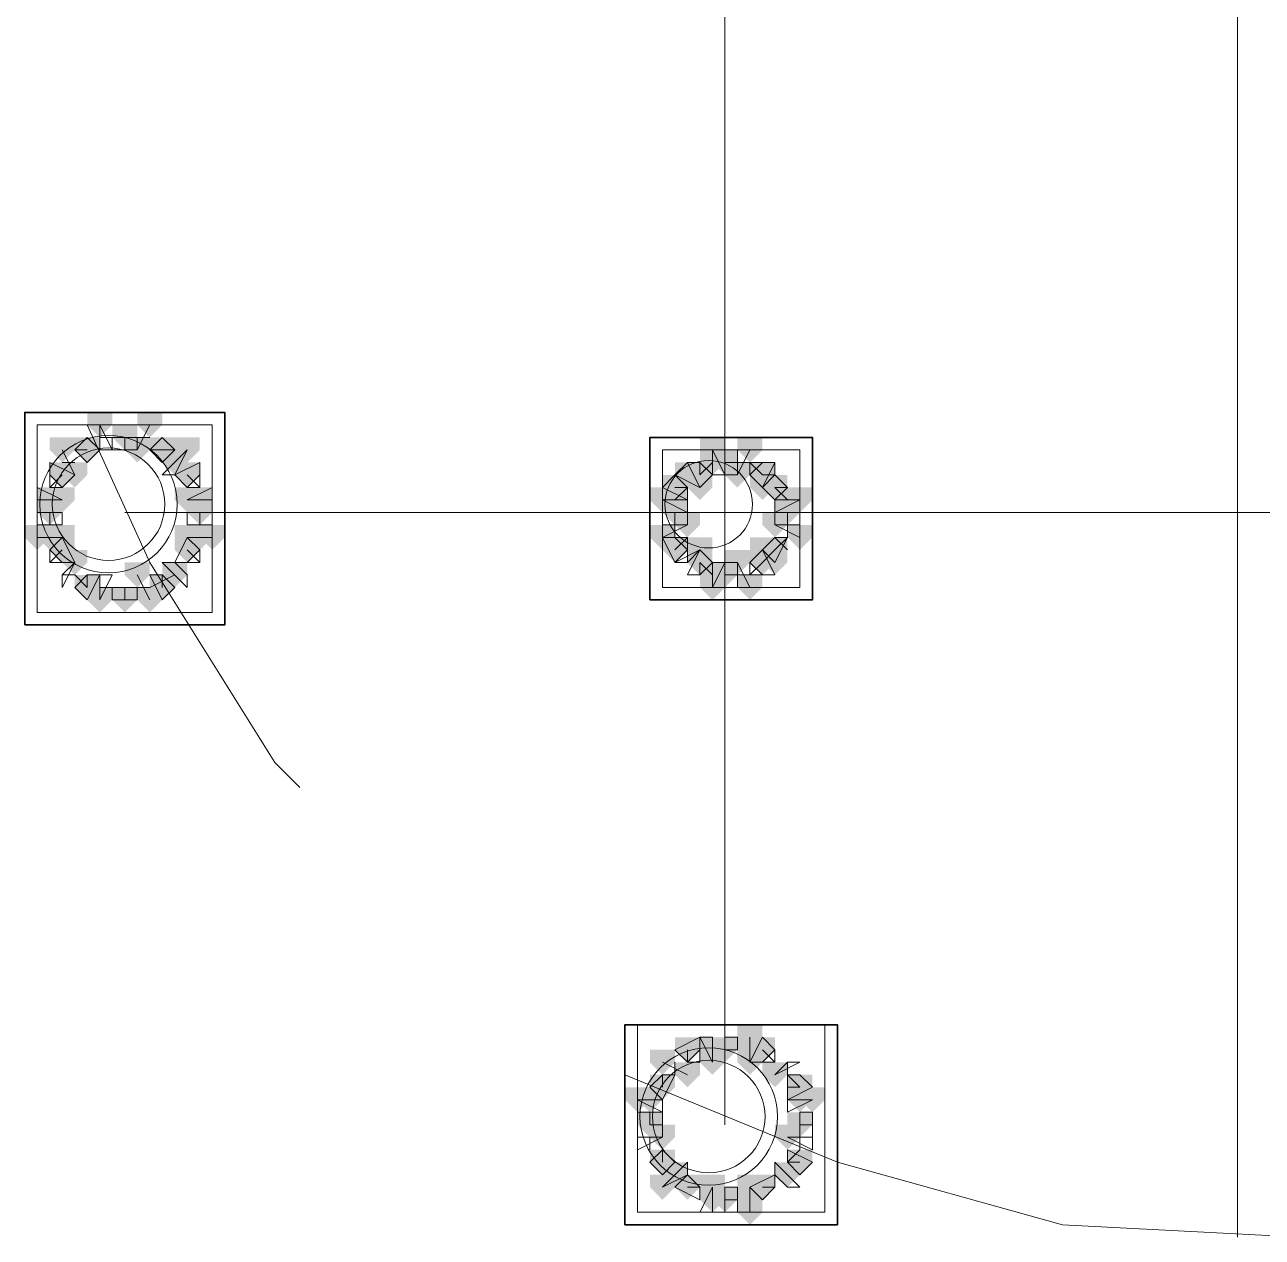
# Model space of a CAD drawing. Header units: millimetres. Extents: x 2315 to 4619, y 1334 to 1897.
# Drawn here: x 3424.1 to 3430.14, y 1548.66 to 1554.59 of the extents above; entities that cross this region are included whole.
import ezdxf

# ---------------------------------------------------------------- set-up
doc = ezdxf.new("R2010")
doc.units = ezdxf.units.MM
for name, color, linetype, true_color in [('PDF_10', 7, 'Continuous', 0x00b85c), ('PDF_AXIS', 7, 'Continuous', 0x00b85c), ('PDF_柱构件', 7, 'Continuous', 0x00b85c), ('PDF_转运站初步方案', 7, 'Continuous', 0x00b85c)]:
    doc.layers.add(name, color=color, linetype=linetype, true_color=true_color)
doc.layers.add('PDF_中心线层', color=1, linetype='Continuous')
doc.layers.add('PDF_粗实线层', color=7, linetype='Continuous')

msp = doc.modelspace()

# ---------------------------------------------------------------- hatches: boundary and pattern name
at = {"layer": 'PDF_10', "transparency": 33554559}
for points in [[(3424.5839, 1552.6298), (3424.5228, 1552.6298), (3424.5228, 1552.5687), (3424.5839, 1552.5076), (3424.6449, 1552.5687), (3424.6449, 1552.6298)], [(3424.5839, 1552.6298), (3424.5228, 1552.6298), (3424.5228, 1552.5687), (3424.5839, 1552.5076), (3424.6449, 1552.5687), (3424.6449, 1552.6298)], [(3424.4006, 1552.5687), (3424.3395, 1552.5687), (3424.3395, 1552.5076), (3424.4006, 1552.4466), (3424.4617, 1552.5076), (3424.4617, 1552.5687)], [(3424.4006, 1552.5687), (3424.3395, 1552.5687), (3424.3395, 1552.5076), (3424.4006, 1552.4466), (3424.4617, 1552.5076), (3424.4617, 1552.5687)], [(3424.4006, 1552.5687), (3424.3395, 1552.5687), (3424.3395, 1552.5076), (3424.4006, 1552.4466), (3424.4617, 1552.5076), (3424.4617, 1552.5687)], [(3424.7671, 1552.5687), (3424.706, 1552.5687), (3424.706, 1552.5076), (3424.7671, 1552.4466), (3424.8282, 1552.5076), (3424.8282, 1552.5687)], [(3424.7671, 1552.5687), (3424.706, 1552.5687), (3424.706, 1552.5076), (3424.7671, 1552.4466), (3424.8282, 1552.5076), (3424.8282, 1552.5687)], [(3424.7671, 1552.5687), (3424.706, 1552.5687), (3424.706, 1552.5076), (3424.7671, 1552.4466), (3424.8282, 1552.5076), (3424.8282, 1552.5687)], [(3427.5158, 1552.5076), (3427.4547, 1552.5076), (3427.4547, 1552.4466), (3427.5158, 1552.3855), (3427.5768, 1552.4466), (3427.5768, 1552.5076)], [(3427.5158, 1552.5076), (3427.4547, 1552.5076), (3427.4547, 1552.4466), (3427.5158, 1552.3855), (3427.5768, 1552.4466), (3427.5768, 1552.5076)], [(3427.5158, 1552.5076), (3427.4547, 1552.5076), (3427.4547, 1552.4466), (3427.5158, 1552.3855), (3427.5768, 1552.4466), (3427.5768, 1552.5076)], [(3424.2785, 1552.4466), (3424.2174, 1552.4466), (3424.2174, 1552.3855), (3424.2785, 1552.3244), (3424.3395, 1552.3855), (3424.3395, 1552.4466)], [(3424.2785, 1552.4466), (3424.2174, 1552.4466), (3424.2174, 1552.3855), (3424.2785, 1552.3244), (3424.3395, 1552.3855), (3424.3395, 1552.4466)], [(3424.8893, 1552.4466), (3424.8282, 1552.4466), (3424.8282, 1552.3855), (3424.8893, 1552.3244), (3424.9503, 1552.3855), (3424.9503, 1552.4466)], [(3424.8893, 1552.4466), (3424.8282, 1552.4466), (3424.8282, 1552.3855), (3424.8893, 1552.3244), (3424.9503, 1552.3855), (3424.9503, 1552.4466)], [(3427.3936, 1552.4466), (3427.3325, 1552.4466), (3427.3325, 1552.3855), (3427.3936, 1552.3244), (3427.4547, 1552.3855), (3427.4547, 1552.4466)], [(3427.3936, 1552.4466), (3427.3325, 1552.4466), (3427.3325, 1552.3855), (3427.3936, 1552.3244), (3427.4547, 1552.3855), (3427.4547, 1552.4466)], [(3427.699, 1552.4466), (3427.6379, 1552.4466), (3427.6379, 1552.3855), (3427.699, 1552.3244), (3427.7601, 1552.3855), (3427.7601, 1552.4466)], [(3427.699, 1552.4466), (3427.6379, 1552.4466), (3427.6379, 1552.3855), (3427.699, 1552.3244), (3427.7601, 1552.3855), (3427.7601, 1552.4466)], [(3427.2714, 1552.3855), (3427.2103, 1552.3855), (3427.2103, 1552.3244), (3427.2714, 1552.2633), (3427.3325, 1552.3244), (3427.3325, 1552.3855)], [(3427.2714, 1552.3855), (3427.2103, 1552.3855), (3427.2103, 1552.3244), (3427.2714, 1552.2633), (3427.3325, 1552.3244), (3427.3325, 1552.3855)], [(3427.7601, 1552.3855), (3427.699, 1552.3855), (3427.699, 1552.3244), (3427.7601, 1552.2633), (3427.8212, 1552.3244), (3427.8212, 1552.3855)], [(3427.7601, 1552.3855), (3427.699, 1552.3855), (3427.699, 1552.3244), (3427.7601, 1552.2633), (3427.8212, 1552.3244), (3427.8212, 1552.3855)], [(3424.2174, 1552.2633), (3424.1563, 1552.2633), (3424.1563, 1552.2022), (3424.2174, 1552.1412), (3424.2785, 1552.2022), (3424.2785, 1552.2633)], [(3424.2174, 1552.2633), (3424.1563, 1552.2633), (3424.1563, 1552.2022), (3424.2174, 1552.1412), (3424.2785, 1552.2022), (3424.2785, 1552.2633)], [(3424.9503, 1552.2633), (3424.8893, 1552.2633), (3424.8893, 1552.2022), (3424.9503, 1552.1412), (3425.0114, 1552.2022), (3425.0114, 1552.2633)], [(3424.9503, 1552.2633), (3424.8893, 1552.2633), (3424.8893, 1552.2022), (3424.9503, 1552.1412), (3425.0114, 1552.2022), (3425.0114, 1552.2633)], [(3427.2714, 1552.2633), (3427.2103, 1552.2633), (3427.2103, 1552.2022), (3427.2714, 1552.1412), (3427.3325, 1552.2022), (3427.3325, 1552.2633)], [(3427.2714, 1552.2633), (3427.2103, 1552.2633), (3427.2103, 1552.2022), (3427.2714, 1552.1412), (3427.3325, 1552.2022), (3427.3325, 1552.2633)], [(3427.8212, 1552.2633), (3427.7601, 1552.2633), (3427.7601, 1552.2022), (3427.8212, 1552.1412), (3427.8822, 1552.2022), (3427.8822, 1552.2633)], [(3427.8212, 1552.2633), (3427.7601, 1552.2633), (3427.7601, 1552.2022), (3427.8212, 1552.1412), (3427.8822, 1552.2022), (3427.8822, 1552.2633)], [(3424.2785, 1552.0801), (3424.2174, 1552.0801), (3424.2174, 1552.019), (3424.2785, 1551.9579), (3424.3395, 1552.019), (3424.3395, 1552.0801)], [(3424.2785, 1552.0801), (3424.2174, 1552.0801), (3424.2174, 1552.019), (3424.2785, 1551.9579), (3424.3395, 1552.019), (3424.3395, 1552.0801)], [(3424.8893, 1552.0801), (3424.8282, 1552.0801), (3424.8282, 1552.019), (3424.8893, 1551.9579), (3424.9503, 1552.019), (3424.9503, 1552.0801)], [(3424.8893, 1552.0801), (3424.8282, 1552.0801), (3424.8282, 1552.019), (3424.8893, 1551.9579), (3424.9503, 1552.019), (3424.9503, 1552.0801)], [(3427.2714, 1552.0801), (3427.2103, 1552.0801), (3427.2103, 1552.019), (3427.2714, 1551.9579), (3427.3325, 1552.019), (3427.3325, 1552.0801)], [(3427.2714, 1552.0801), (3427.2103, 1552.0801), (3427.2103, 1552.019), (3427.2714, 1551.9579), (3427.3325, 1552.019), (3427.3325, 1552.0801)], [(3427.7601, 1552.0801), (3427.699, 1552.0801), (3427.699, 1552.019), (3427.7601, 1551.9579), (3427.8212, 1552.019), (3427.8212, 1552.0801)], [(3427.7601, 1552.0801), (3427.699, 1552.0801), (3427.699, 1552.019), (3427.7601, 1551.9579), (3427.8212, 1552.019), (3427.8212, 1552.0801)], [(3427.3936, 1552.019), (3427.3325, 1552.019), (3427.3325, 1551.9579), (3427.3936, 1551.8968), (3427.4547, 1551.9579), (3427.4547, 1552.019)], [(3427.3936, 1552.019), (3427.3325, 1552.019), (3427.3325, 1551.9579), (3427.3936, 1551.8968), (3427.4547, 1551.9579), (3427.4547, 1552.019)], [(3427.699, 1552.019), (3427.6379, 1552.019), (3427.6379, 1551.9579), (3427.699, 1551.8968), (3427.7601, 1551.9579), (3427.7601, 1552.019)], [(3427.699, 1552.019), (3427.6379, 1552.019), (3427.6379, 1551.9579), (3427.699, 1551.8968), (3427.7601, 1551.9579), (3427.7601, 1552.019)], [(3427.5158, 1551.9579), (3427.4547, 1551.9579), (3427.4547, 1551.8968), (3427.5158, 1551.8357), (3427.5768, 1551.8968), (3427.5768, 1551.9579)], [(3427.5158, 1551.9579), (3427.4547, 1551.9579), (3427.4547, 1551.8968), (3427.5158, 1551.8357), (3427.5768, 1551.8968), (3427.5768, 1551.9579)], [(3427.5158, 1551.9579), (3427.4547, 1551.9579), (3427.4547, 1551.8968), (3427.5158, 1551.8357), (3427.5768, 1551.8968), (3427.5768, 1551.9579)], [(3424.4006, 1551.8968), (3424.3395, 1551.8968), (3424.3395, 1551.8357), (3424.4006, 1551.7747), (3424.4617, 1551.8357), (3424.4617, 1551.8968)], [(3424.4006, 1551.8968), (3424.3395, 1551.8968), (3424.3395, 1551.8357), (3424.4006, 1551.7747), (3424.4617, 1551.8357), (3424.4617, 1551.8968)], [(3424.7671, 1551.8968), (3424.706, 1551.8968), (3424.706, 1551.8357), (3424.7671, 1551.7747), (3424.8282, 1551.8357), (3424.8282, 1551.8968)], [(3424.7671, 1551.8968), (3424.706, 1551.8968), (3424.706, 1551.8357), (3424.7671, 1551.7747), (3424.8282, 1551.8357), (3424.8282, 1551.8968)], [(3424.5839, 1551.8357), (3424.5228, 1551.8357), (3424.5228, 1551.7747), (3424.5839, 1551.7136), (3424.6449, 1551.7747), (3424.6449, 1551.8357)], [(3424.5839, 1551.8357), (3424.5228, 1551.8357), (3424.5228, 1551.7747), (3424.5839, 1551.7136), (3424.6449, 1551.7747), (3424.6449, 1551.8357)], [(3427.3325, 1549.6368), (3427.2714, 1549.6368), (3427.2714, 1549.5757), (3427.3325, 1549.5147), (3427.3936, 1549.5757), (3427.3936, 1549.6368)], [(3427.3325, 1549.6368), (3427.2714, 1549.6368), (3427.2714, 1549.5757), (3427.3325, 1549.5147), (3427.3936, 1549.5757), (3427.3936, 1549.6368)], [(3427.5158, 1549.6368), (3427.4547, 1549.6368), (3427.4547, 1549.5757), (3427.5158, 1549.5147), (3427.5768, 1549.5757), (3427.5768, 1549.6368)], [(3427.5158, 1549.6368), (3427.4547, 1549.6368), (3427.4547, 1549.5757), (3427.5158, 1549.5147), (3427.5768, 1549.5757), (3427.5768, 1549.6368)], [(3427.699, 1549.6368), (3427.6379, 1549.6368), (3427.6379, 1549.5757), (3427.699, 1549.5147), (3427.7601, 1549.5757), (3427.7601, 1549.6368)], [(3427.699, 1549.6368), (3427.6379, 1549.6368), (3427.6379, 1549.5757), (3427.699, 1549.5147), (3427.7601, 1549.5757), (3427.7601, 1549.6368)], [(3427.2103, 1549.4536), (3427.1493, 1549.4536), (3427.1493, 1549.3925), (3427.2103, 1549.3314), (3427.2714, 1549.3925), (3427.2714, 1549.4536)], [(3427.2103, 1549.4536), (3427.1493, 1549.4536), (3427.1493, 1549.3925), (3427.2103, 1549.3314), (3427.2714, 1549.3925), (3427.2714, 1549.4536)], [(3427.2103, 1549.4536), (3427.1493, 1549.4536), (3427.1493, 1549.3925), (3427.2103, 1549.3314), (3427.2714, 1549.3925), (3427.2714, 1549.4536)], [(3427.8822, 1549.4536), (3427.8212, 1549.4536), (3427.8212, 1549.3925), (3427.8822, 1549.3314), (3427.9433, 1549.3925), (3427.9433, 1549.4536)], [(3427.8822, 1549.4536), (3427.8212, 1549.4536), (3427.8212, 1549.3925), (3427.8822, 1549.3314), (3427.9433, 1549.3925), (3427.9433, 1549.4536)], [(3427.1493, 1549.2703), (3427.0882, 1549.2703), (3427.0882, 1549.2093), (3427.1493, 1549.1482), (3427.2103, 1549.2093), (3427.2103, 1549.2703)], [(3427.1493, 1549.2703), (3427.0882, 1549.2703), (3427.0882, 1549.2093), (3427.1493, 1549.1482), (3427.2103, 1549.2093), (3427.2103, 1549.2703)], [(3427.8822, 1549.2703), (3427.8212, 1549.2703), (3427.8212, 1549.2093), (3427.8822, 1549.1482), (3427.9433, 1549.2093), (3427.9433, 1549.2703)], [(3427.8822, 1549.2703), (3427.8212, 1549.2703), (3427.8212, 1549.2093), (3427.8822, 1549.1482), (3427.9433, 1549.2093), (3427.9433, 1549.2703)], [(3427.2103, 1549.0871), (3427.1493, 1549.0871), (3427.1493, 1549.026), (3427.2103, 1548.9649), (3427.2714, 1549.026), (3427.2714, 1549.0871)], [(3427.2103, 1549.0871), (3427.1493, 1549.0871), (3427.1493, 1549.026), (3427.2103, 1548.9649), (3427.2714, 1549.026), (3427.2714, 1549.0871)], [(3427.2103, 1549.0871), (3427.1493, 1549.0871), (3427.1493, 1549.026), (3427.2103, 1548.9649), (3427.2714, 1549.026), (3427.2714, 1549.0871)], [(3427.8822, 1549.0871), (3427.8212, 1549.0871), (3427.8212, 1549.026), (3427.8822, 1548.9649), (3427.9433, 1549.026), (3427.9433, 1549.0871)], [(3427.8822, 1549.0871), (3427.8212, 1549.0871), (3427.8212, 1549.026), (3427.8822, 1548.9649), (3427.9433, 1549.026), (3427.9433, 1549.0871)], [(3427.3325, 1548.9649), (3427.2714, 1548.9649), (3427.2714, 1548.9039), (3427.3325, 1548.8428), (3427.3936, 1548.9039), (3427.3936, 1548.9649)], [(3427.3325, 1548.9649), (3427.2714, 1548.9649), (3427.2714, 1548.9039), (3427.3325, 1548.8428), (3427.3936, 1548.9039), (3427.3936, 1548.9649)], [(3427.3325, 1548.9649), (3427.2714, 1548.9649), (3427.2714, 1548.9039), (3427.3325, 1548.8428), (3427.3936, 1548.9039), (3427.3936, 1548.9649)], [(3427.699, 1548.9649), (3427.6379, 1548.9649), (3427.6379, 1548.9039), (3427.699, 1548.8428), (3427.7601, 1548.9039), (3427.7601, 1548.9649)], [(3427.699, 1548.9649), (3427.6379, 1548.9649), (3427.6379, 1548.9039), (3427.699, 1548.8428), (3427.7601, 1548.9039), (3427.7601, 1548.9649)], [(3427.5158, 1548.9039), (3427.4547, 1548.9039), (3427.4547, 1548.8428), (3427.5158, 1548.7817), (3427.5768, 1548.8428), (3427.5768, 1548.9039)], [(3427.5158, 1548.9039), (3427.4547, 1548.9039), (3427.4547, 1548.8428), (3427.5158, 1548.7817), (3427.5768, 1548.8428), (3427.5768, 1548.9039)], [(3427.5158, 1548.9039), (3427.4547, 1548.9039), (3427.4547, 1548.8428), (3427.5158, 1548.7817), (3427.5768, 1548.8428), (3427.5768, 1548.9039)]]:
    msp.add_hatch(color=256, dxfattribs=at).paths.add_polyline_path(points)
at = {"layer": 'PDF_柱构件', "transparency": 33554559}
for points in [[(3424.4617, 1552.6909), (3424.4006, 1552.6909), (3424.4006, 1552.6298), (3424.4617, 1552.5687), (3424.5228, 1552.6298), (3424.5228, 1552.6909)], [(3424.706, 1552.6909), (3424.6449, 1552.6909), (3424.6449, 1552.6298), (3424.706, 1552.5687), (3424.7671, 1552.6298), (3424.7671, 1552.6909)], [(3424.2785, 1552.5687), (3424.2174, 1552.5687), (3424.2174, 1552.5076), (3424.2785, 1552.4466), (3424.3395, 1552.5076), (3424.3395, 1552.5687)], [(3424.6449, 1552.5687), (3424.5839, 1552.5687), (3424.5839, 1552.5076), (3424.6449, 1552.4466), (3424.706, 1552.5076), (3424.706, 1552.5687)], [(3424.8893, 1552.5687), (3424.8282, 1552.5687), (3424.8282, 1552.5076), (3424.8893, 1552.4466), (3424.9503, 1552.5076), (3424.9503, 1552.5687)], [(3427.4547, 1552.5687), (3427.3936, 1552.5687), (3427.3936, 1552.5076), (3427.4547, 1552.4466), (3427.5158, 1552.5076), (3427.5158, 1552.5687)], [(3427.6379, 1552.5687), (3427.5768, 1552.5687), (3427.5768, 1552.5076), (3427.6379, 1552.4466), (3427.699, 1552.5076), (3427.699, 1552.5687)], [(3424.8282, 1552.5076), (3424.7671, 1552.5076), (3424.7671, 1552.4466), (3424.8282, 1552.3855), (3424.8893, 1552.4466), (3424.8893, 1552.5076)], [(3427.4547, 1552.5076), (3427.3936, 1552.5076), (3427.3936, 1552.4466), (3427.4547, 1552.3855), (3427.5158, 1552.4466), (3427.5158, 1552.5076)], [(3424.3395, 1552.4466), (3424.2785, 1552.4466), (3424.2785, 1552.3855), (3424.3395, 1552.3244), (3424.4006, 1552.3855), (3424.4006, 1552.4466)], [(3427.3325, 1552.4466), (3427.2714, 1552.4466), (3427.2714, 1552.3855), (3427.3325, 1552.3244), (3427.3936, 1552.3855), (3427.3936, 1552.4466)], [(3427.5768, 1552.4466), (3427.5158, 1552.4466), (3427.5158, 1552.3855), (3427.5768, 1552.3244), (3427.6379, 1552.3855), (3427.6379, 1552.4466)], [(3427.3936, 1552.3855), (3427.3325, 1552.3855), (3427.3325, 1552.3244), (3427.3936, 1552.2633), (3427.4547, 1552.3244), (3427.4547, 1552.3855)], [(3427.699, 1552.3855), (3427.6379, 1552.3855), (3427.6379, 1552.3244), (3427.699, 1552.2633), (3427.7601, 1552.3244), (3427.7601, 1552.3855)], [(3424.2174, 1552.3244), (3424.1563, 1552.3244), (3424.1563, 1552.2633), (3424.2174, 1552.2022), (3424.2785, 1552.2633), (3424.2785, 1552.3244)], [(3424.2785, 1552.3244), (3424.2174, 1552.3244), (3424.2174, 1552.2633), (3424.2785, 1552.2022), (3424.3395, 1552.2633), (3424.3395, 1552.3244)], [(3424.8893, 1552.3244), (3424.8282, 1552.3244), (3424.8282, 1552.2633), (3424.8893, 1552.2022), (3424.9503, 1552.2633), (3424.9503, 1552.3244)], [(3424.9503, 1552.3244), (3424.8893, 1552.3244), (3424.8893, 1552.2633), (3424.9503, 1552.2022), (3425.0114, 1552.2633), (3425.0114, 1552.3244)], [(3427.2103, 1552.3244), (3427.1493, 1552.3244), (3427.1493, 1552.2633), (3427.2103, 1552.2022), (3427.2714, 1552.2633), (3427.2714, 1552.3244)], [(3427.2714, 1552.3244), (3427.2103, 1552.3244), (3427.2103, 1552.2633), (3427.2714, 1552.2022), (3427.3325, 1552.2633), (3427.3325, 1552.3244)], [(3427.8212, 1552.3244), (3427.7601, 1552.3244), (3427.7601, 1552.2633), (3427.8212, 1552.2022), (3427.8822, 1552.2633), (3427.8822, 1552.3244)], [(3427.8822, 1552.3244), (3427.8212, 1552.3244), (3427.8212, 1552.2633), (3427.8822, 1552.2022), (3427.9433, 1552.2633), (3427.9433, 1552.3244)], [(3427.3325, 1552.2022), (3427.2714, 1552.2022), (3427.2714, 1552.1412), (3427.3325, 1552.0801), (3427.3936, 1552.1412), (3427.3936, 1552.2022)], [(3427.7601, 1552.2022), (3427.699, 1552.2022), (3427.699, 1552.1412), (3427.7601, 1552.0801), (3427.8212, 1552.1412), (3427.8212, 1552.2022)], [(3424.1563, 1552.1412), (3424.0952, 1552.1412), (3424.0952, 1552.0801), (3424.1563, 1552.019), (3424.2174, 1552.0801), (3424.2174, 1552.1412)], [(3424.2174, 1552.1412), (3424.1563, 1552.1412), (3424.1563, 1552.0801), (3424.2174, 1552.019), (3424.2785, 1552.0801), (3424.2785, 1552.1412)], [(3424.2785, 1552.1412), (3424.2174, 1552.1412), (3424.2174, 1552.0801), (3424.2785, 1552.019), (3424.3395, 1552.0801), (3424.3395, 1552.1412)], [(3424.8893, 1552.1412), (3424.8282, 1552.1412), (3424.8282, 1552.0801), (3424.8893, 1552.019), (3424.9503, 1552.0801), (3424.9503, 1552.1412)], [(3424.9503, 1552.1412), (3424.8893, 1552.1412), (3424.8893, 1552.0801), (3424.9503, 1552.019), (3425.0114, 1552.0801), (3425.0114, 1552.1412)], [(3425.0114, 1552.1412), (3424.9503, 1552.1412), (3424.9503, 1552.0801), (3425.0114, 1552.019), (3425.0725, 1552.0801), (3425.0725, 1552.1412)], [(3427.2103, 1552.1412), (3427.1493, 1552.1412), (3427.1493, 1552.0801), (3427.2103, 1552.019), (3427.2714, 1552.0801), (3427.2714, 1552.1412)], [(3427.8822, 1552.1412), (3427.8212, 1552.1412), (3427.8212, 1552.0801), (3427.8822, 1552.019), (3427.9433, 1552.0801), (3427.9433, 1552.1412)], [(3427.3936, 1552.0801), (3427.3325, 1552.0801), (3427.3325, 1552.019), (3427.3936, 1551.9579), (3427.4547, 1552.019), (3427.4547, 1552.0801)], [(3427.699, 1552.0801), (3427.6379, 1552.0801), (3427.6379, 1552.019), (3427.699, 1551.9579), (3427.7601, 1552.019), (3427.7601, 1552.0801)], [(3424.3395, 1552.019), (3424.2785, 1552.019), (3424.2785, 1551.9579), (3424.3395, 1551.8968), (3424.4006, 1551.9579), (3424.4006, 1552.019)], [(3427.5768, 1552.019), (3427.5158, 1552.019), (3427.5158, 1551.9579), (3427.5768, 1551.8968), (3427.6379, 1551.9579), (3427.6379, 1552.019)], [(3427.7601, 1552.019), (3427.699, 1552.019), (3427.699, 1551.9579), (3427.7601, 1551.8968), (3427.8212, 1551.9579), (3427.8212, 1552.019)], [(3424.6449, 1551.9579), (3424.5839, 1551.9579), (3424.5839, 1551.8968), (3424.6449, 1551.8357), (3424.706, 1551.8968), (3424.706, 1551.9579)], [(3424.8282, 1551.9579), (3424.7671, 1551.9579), (3424.7671, 1551.8968), (3424.8282, 1551.8357), (3424.8893, 1551.8968), (3424.8893, 1551.9579)], [(3427.4547, 1551.9579), (3427.3936, 1551.9579), (3427.3936, 1551.8968), (3427.4547, 1551.8357), (3427.5158, 1551.8968), (3427.5158, 1551.9579)], [(3427.4547, 1551.8968), (3427.3936, 1551.8968), (3427.3936, 1551.8357), (3427.4547, 1551.7747), (3427.5158, 1551.8357), (3427.5158, 1551.8968)], [(3427.6379, 1551.8968), (3427.5768, 1551.8968), (3427.5768, 1551.8357), (3427.6379, 1551.7747), (3427.699, 1551.8357), (3427.699, 1551.8968)], [(3424.4617, 1551.8357), (3424.4006, 1551.8357), (3424.4006, 1551.7747), (3424.4617, 1551.7136), (3424.5228, 1551.7747), (3424.5228, 1551.8357)], [(3424.706, 1551.8357), (3424.6449, 1551.8357), (3424.6449, 1551.7747), (3424.706, 1551.7136), (3424.7671, 1551.7747), (3424.7671, 1551.8357)], [(3427.6379, 1549.6979), (3427.5768, 1549.6979), (3427.5768, 1549.6368), (3427.6379, 1549.5757), (3427.699, 1549.6368), (3427.699, 1549.6979)], [(3427.4547, 1549.6368), (3427.3936, 1549.6368), (3427.3936, 1549.5757), (3427.4547, 1549.5147), (3427.5158, 1549.5757), (3427.5158, 1549.6368)], [(3427.6379, 1549.6368), (3427.5768, 1549.6368), (3427.5768, 1549.5757), (3427.6379, 1549.5147), (3427.699, 1549.5757), (3427.699, 1549.6368)], [(3427.2103, 1549.5757), (3427.1493, 1549.5757), (3427.1493, 1549.5147), (3427.2103, 1549.4536), (3427.2714, 1549.5147), (3427.2714, 1549.5757)], [(3427.4547, 1549.5757), (3427.3936, 1549.5757), (3427.3936, 1549.5147), (3427.4547, 1549.4536), (3427.5158, 1549.5147), (3427.5158, 1549.5757)], [(3427.6379, 1549.5757), (3427.5768, 1549.5757), (3427.5768, 1549.5147), (3427.6379, 1549.4536), (3427.699, 1549.5147), (3427.699, 1549.5757)], [(3427.3325, 1549.5147), (3427.2714, 1549.5147), (3427.2714, 1549.4536), (3427.3325, 1549.3925), (3427.3936, 1549.4536), (3427.3936, 1549.5147)], [(3427.7601, 1549.5147), (3427.699, 1549.5147), (3427.699, 1549.4536), (3427.7601, 1549.3925), (3427.8212, 1549.4536), (3427.8212, 1549.5147)], [(3427.0882, 1549.3925), (3427.0271, 1549.3925), (3427.0271, 1549.3314), (3427.0882, 1549.2703), (3427.1493, 1549.3314), (3427.1493, 1549.3925)], [(3427.1493, 1549.3925), (3427.0882, 1549.3925), (3427.0882, 1549.3314), (3427.1493, 1549.2703), (3427.2103, 1549.3314), (3427.2103, 1549.3925)], [(3427.8822, 1549.3925), (3427.8212, 1549.3925), (3427.8212, 1549.3314), (3427.8822, 1549.2703), (3427.9433, 1549.3314), (3427.9433, 1549.3925)], [(3427.9433, 1549.3925), (3427.8822, 1549.3925), (3427.8822, 1549.3314), (3427.9433, 1549.2703), (3428.0044, 1549.3314), (3428.0044, 1549.3925)], [(3427.2103, 1549.2093), (3427.1493, 1549.2093), (3427.1493, 1549.1482), (3427.2103, 1549.0871), (3427.2714, 1549.1482), (3427.2714, 1549.2093)], [(3427.8212, 1549.2093), (3427.7601, 1549.2093), (3427.7601, 1549.1482), (3427.8212, 1549.0871), (3427.8822, 1549.1482), (3427.8822, 1549.2093)], [(3427.2714, 1549.026), (3427.2103, 1549.026), (3427.2103, 1548.9649), (3427.2714, 1548.9039), (3427.3325, 1548.9649), (3427.3325, 1549.026)], [(3427.8212, 1549.026), (3427.7601, 1549.026), (3427.7601, 1548.9649), (3427.8212, 1548.9039), (3427.8822, 1548.9649), (3427.8822, 1549.026)], [(3427.2103, 1548.9649), (3427.1493, 1548.9649), (3427.1493, 1548.9039), (3427.2103, 1548.8428), (3427.2714, 1548.9039), (3427.2714, 1548.9649)], [(3427.4547, 1548.9649), (3427.3936, 1548.9649), (3427.3936, 1548.9039), (3427.4547, 1548.8428), (3427.5158, 1548.9039), (3427.5158, 1548.9649)], [(3427.6379, 1548.9649), (3427.5768, 1548.9649), (3427.5768, 1548.9039), (3427.6379, 1548.8428), (3427.699, 1548.9039), (3427.699, 1548.9649)], [(3427.4547, 1548.9039), (3427.3936, 1548.9039), (3427.3936, 1548.8428), (3427.4547, 1548.7817), (3427.5158, 1548.8428), (3427.5158, 1548.9039)], [(3427.6379, 1548.9039), (3427.5768, 1548.9039), (3427.5768, 1548.8428), (3427.6379, 1548.7817), (3427.699, 1548.8428), (3427.699, 1548.9039)], [(3427.6379, 1548.8428), (3427.5768, 1548.8428), (3427.5768, 1548.7817), (3427.6379, 1548.7206), (3427.699, 1548.7817), (3427.699, 1548.8428)]]:
    msp.add_hatch(color=256, dxfattribs=at).paths.add_polyline_path(points)
at = {"layer": 'PDF_转运站初步方案', "transparency": 33554559}
for points in [[(3424.5839, 1552.6298), (3424.5228, 1552.6298), (3424.5228, 1552.5687), (3424.5839, 1552.5076), (3424.6449, 1552.5687), (3424.6449, 1552.6298)], [(3424.5839, 1552.6298), (3424.5228, 1552.6298), (3424.5228, 1552.5687), (3424.5839, 1552.5076), (3424.6449, 1552.5687), (3424.6449, 1552.6298)], [(3424.4006, 1552.5687), (3424.3395, 1552.5687), (3424.3395, 1552.5076), (3424.4006, 1552.4466), (3424.4617, 1552.5076), (3424.4617, 1552.5687)], [(3424.4006, 1552.5687), (3424.3395, 1552.5687), (3424.3395, 1552.5076), (3424.4006, 1552.4466), (3424.4617, 1552.5076), (3424.4617, 1552.5687)], [(3424.7671, 1552.5687), (3424.706, 1552.5687), (3424.706, 1552.5076), (3424.7671, 1552.4466), (3424.8282, 1552.5076), (3424.8282, 1552.5687)], [(3424.7671, 1552.5687), (3424.706, 1552.5687), (3424.706, 1552.5076), (3424.7671, 1552.4466), (3424.8282, 1552.5076), (3424.8282, 1552.5687)], [(3427.5158, 1552.5076), (3427.4547, 1552.5076), (3427.4547, 1552.4466), (3427.5158, 1552.3855), (3427.5768, 1552.4466), (3427.5768, 1552.5076)], [(3427.5158, 1552.5076), (3427.4547, 1552.5076), (3427.4547, 1552.4466), (3427.5158, 1552.3855), (3427.5768, 1552.4466), (3427.5768, 1552.5076)], [(3424.2785, 1552.4466), (3424.2174, 1552.4466), (3424.2174, 1552.3855), (3424.2785, 1552.3244), (3424.3395, 1552.3855), (3424.3395, 1552.4466)], [(3424.2785, 1552.4466), (3424.2174, 1552.4466), (3424.2174, 1552.3855), (3424.2785, 1552.3244), (3424.3395, 1552.3855), (3424.3395, 1552.4466)], [(3424.8893, 1552.4466), (3424.8282, 1552.4466), (3424.8282, 1552.3855), (3424.8893, 1552.3244), (3424.9503, 1552.3855), (3424.9503, 1552.4466)], [(3424.8893, 1552.4466), (3424.8282, 1552.4466), (3424.8282, 1552.3855), (3424.8893, 1552.3244), (3424.9503, 1552.3855), (3424.9503, 1552.4466)], [(3427.3936, 1552.4466), (3427.3325, 1552.4466), (3427.3325, 1552.3855), (3427.3936, 1552.3244), (3427.4547, 1552.3855), (3427.4547, 1552.4466)], [(3427.3936, 1552.4466), (3427.3325, 1552.4466), (3427.3325, 1552.3855), (3427.3936, 1552.3244), (3427.4547, 1552.3855), (3427.4547, 1552.4466)], [(3427.699, 1552.4466), (3427.6379, 1552.4466), (3427.6379, 1552.3855), (3427.699, 1552.3244), (3427.7601, 1552.3855), (3427.7601, 1552.4466)], [(3427.699, 1552.4466), (3427.6379, 1552.4466), (3427.6379, 1552.3855), (3427.699, 1552.3244), (3427.7601, 1552.3855), (3427.7601, 1552.4466)], [(3427.2714, 1552.3855), (3427.2103, 1552.3855), (3427.2103, 1552.3244), (3427.2714, 1552.2633), (3427.3325, 1552.3244), (3427.3325, 1552.3855)], [(3427.2714, 1552.3855), (3427.2103, 1552.3855), (3427.2103, 1552.3244), (3427.2714, 1552.2633), (3427.3325, 1552.3244), (3427.3325, 1552.3855)], [(3427.7601, 1552.3855), (3427.699, 1552.3855), (3427.699, 1552.3244), (3427.7601, 1552.2633), (3427.8212, 1552.3244), (3427.8212, 1552.3855)], [(3427.7601, 1552.3855), (3427.699, 1552.3855), (3427.699, 1552.3244), (3427.7601, 1552.2633), (3427.8212, 1552.3244), (3427.8212, 1552.3855)], [(3424.2174, 1552.2633), (3424.1563, 1552.2633), (3424.1563, 1552.2022), (3424.2174, 1552.1412), (3424.2785, 1552.2022), (3424.2785, 1552.2633)], [(3424.2174, 1552.2633), (3424.1563, 1552.2633), (3424.1563, 1552.2022), (3424.2174, 1552.1412), (3424.2785, 1552.2022), (3424.2785, 1552.2633)], [(3424.9503, 1552.2633), (3424.8893, 1552.2633), (3424.8893, 1552.2022), (3424.9503, 1552.1412), (3425.0114, 1552.2022), (3425.0114, 1552.2633)], [(3424.9503, 1552.2633), (3424.8893, 1552.2633), (3424.8893, 1552.2022), (3424.9503, 1552.1412), (3425.0114, 1552.2022), (3425.0114, 1552.2633)], [(3427.2714, 1552.2633), (3427.2103, 1552.2633), (3427.2103, 1552.2022), (3427.2714, 1552.1412), (3427.3325, 1552.2022), (3427.3325, 1552.2633)], [(3427.2714, 1552.2633), (3427.2103, 1552.2633), (3427.2103, 1552.2022), (3427.2714, 1552.1412), (3427.3325, 1552.2022), (3427.3325, 1552.2633)], [(3427.8212, 1552.2633), (3427.7601, 1552.2633), (3427.7601, 1552.2022), (3427.8212, 1552.1412), (3427.8822, 1552.2022), (3427.8822, 1552.2633)], [(3427.8212, 1552.2633), (3427.7601, 1552.2633), (3427.7601, 1552.2022), (3427.8212, 1552.1412), (3427.8822, 1552.2022), (3427.8822, 1552.2633)], [(3424.2785, 1552.0801), (3424.2174, 1552.0801), (3424.2174, 1552.019), (3424.2785, 1551.9579), (3424.3395, 1552.019), (3424.3395, 1552.0801)], [(3424.2785, 1552.0801), (3424.2174, 1552.0801), (3424.2174, 1552.019), (3424.2785, 1551.9579), (3424.3395, 1552.019), (3424.3395, 1552.0801)], [(3424.8893, 1552.0801), (3424.8282, 1552.0801), (3424.8282, 1552.019), (3424.8893, 1551.9579), (3424.9503, 1552.019), (3424.9503, 1552.0801)], [(3424.8893, 1552.0801), (3424.8282, 1552.0801), (3424.8282, 1552.019), (3424.8893, 1551.9579), (3424.9503, 1552.019), (3424.9503, 1552.0801)], [(3427.2714, 1552.0801), (3427.2103, 1552.0801), (3427.2103, 1552.019), (3427.2714, 1551.9579), (3427.3325, 1552.019), (3427.3325, 1552.0801)], [(3427.2714, 1552.0801), (3427.2103, 1552.0801), (3427.2103, 1552.019), (3427.2714, 1551.9579), (3427.3325, 1552.019), (3427.3325, 1552.0801)], [(3427.7601, 1552.0801), (3427.699, 1552.0801), (3427.699, 1552.019), (3427.7601, 1551.9579), (3427.8212, 1552.019), (3427.8212, 1552.0801)], [(3427.7601, 1552.0801), (3427.699, 1552.0801), (3427.699, 1552.019), (3427.7601, 1551.9579), (3427.8212, 1552.019), (3427.8212, 1552.0801)], [(3427.3936, 1552.019), (3427.3325, 1552.019), (3427.3325, 1551.9579), (3427.3936, 1551.8968), (3427.4547, 1551.9579), (3427.4547, 1552.019)], [(3427.3936, 1552.019), (3427.3325, 1552.019), (3427.3325, 1551.9579), (3427.3936, 1551.8968), (3427.4547, 1551.9579), (3427.4547, 1552.019)], [(3427.699, 1552.019), (3427.6379, 1552.019), (3427.6379, 1551.9579), (3427.699, 1551.8968), (3427.7601, 1551.9579), (3427.7601, 1552.019)], [(3427.699, 1552.019), (3427.6379, 1552.019), (3427.6379, 1551.9579), (3427.699, 1551.8968), (3427.7601, 1551.9579), (3427.7601, 1552.019)], [(3427.5158, 1551.9579), (3427.4547, 1551.9579), (3427.4547, 1551.8968), (3427.5158, 1551.8357), (3427.5768, 1551.8968), (3427.5768, 1551.9579)], [(3427.5158, 1551.9579), (3427.4547, 1551.9579), (3427.4547, 1551.8968), (3427.5158, 1551.8357), (3427.5768, 1551.8968), (3427.5768, 1551.9579)], [(3424.4006, 1551.8968), (3424.3395, 1551.8968), (3424.3395, 1551.8357), (3424.4006, 1551.7747), (3424.4617, 1551.8357), (3424.4617, 1551.8968)], [(3424.4006, 1551.8968), (3424.3395, 1551.8968), (3424.3395, 1551.8357), (3424.4006, 1551.7747), (3424.4617, 1551.8357), (3424.4617, 1551.8968)], [(3424.7671, 1551.8968), (3424.706, 1551.8968), (3424.706, 1551.8357), (3424.7671, 1551.7747), (3424.8282, 1551.8357), (3424.8282, 1551.8968)], [(3424.7671, 1551.8968), (3424.706, 1551.8968), (3424.706, 1551.8357), (3424.7671, 1551.7747), (3424.8282, 1551.8357), (3424.8282, 1551.8968)], [(3424.5839, 1551.8357), (3424.5228, 1551.8357), (3424.5228, 1551.7747), (3424.5839, 1551.7136), (3424.6449, 1551.7747), (3424.6449, 1551.8357)], [(3424.5839, 1551.8357), (3424.5228, 1551.8357), (3424.5228, 1551.7747), (3424.5839, 1551.7136), (3424.6449, 1551.7747), (3424.6449, 1551.8357)], [(3427.3325, 1549.6368), (3427.2714, 1549.6368), (3427.2714, 1549.5757), (3427.3325, 1549.5147), (3427.3936, 1549.5757), (3427.3936, 1549.6368)], [(3427.3325, 1549.6368), (3427.2714, 1549.6368), (3427.2714, 1549.5757), (3427.3325, 1549.5147), (3427.3936, 1549.5757), (3427.3936, 1549.6368)], [(3427.5158, 1549.6368), (3427.4547, 1549.6368), (3427.4547, 1549.5757), (3427.5158, 1549.5147), (3427.5768, 1549.5757), (3427.5768, 1549.6368)], [(3427.5158, 1549.6368), (3427.4547, 1549.6368), (3427.4547, 1549.5757), (3427.5158, 1549.5147), (3427.5768, 1549.5757), (3427.5768, 1549.6368)], [(3427.699, 1549.6368), (3427.6379, 1549.6368), (3427.6379, 1549.5757), (3427.699, 1549.5147), (3427.7601, 1549.5757), (3427.7601, 1549.6368)], [(3427.699, 1549.6368), (3427.6379, 1549.6368), (3427.6379, 1549.5757), (3427.699, 1549.5147), (3427.7601, 1549.5757), (3427.7601, 1549.6368)], [(3427.2103, 1549.4536), (3427.1493, 1549.4536), (3427.1493, 1549.3925), (3427.2103, 1549.3314), (3427.2714, 1549.3925), (3427.2714, 1549.4536)], [(3427.2103, 1549.4536), (3427.1493, 1549.4536), (3427.1493, 1549.3925), (3427.2103, 1549.3314), (3427.2714, 1549.3925), (3427.2714, 1549.4536)], [(3427.8822, 1549.4536), (3427.8212, 1549.4536), (3427.8212, 1549.3925), (3427.8822, 1549.3314), (3427.9433, 1549.3925), (3427.9433, 1549.4536)], [(3427.8822, 1549.4536), (3427.8212, 1549.4536), (3427.8212, 1549.3925), (3427.8822, 1549.3314), (3427.9433, 1549.3925), (3427.9433, 1549.4536)], [(3427.1493, 1549.2703), (3427.0882, 1549.2703), (3427.0882, 1549.2093), (3427.1493, 1549.1482), (3427.2103, 1549.2093), (3427.2103, 1549.2703)], [(3427.1493, 1549.2703), (3427.0882, 1549.2703), (3427.0882, 1549.2093), (3427.1493, 1549.1482), (3427.2103, 1549.2093), (3427.2103, 1549.2703)], [(3427.8822, 1549.2703), (3427.8212, 1549.2703), (3427.8212, 1549.2093), (3427.8822, 1549.1482), (3427.9433, 1549.2093), (3427.9433, 1549.2703)], [(3427.8822, 1549.2703), (3427.8212, 1549.2703), (3427.8212, 1549.2093), (3427.8822, 1549.1482), (3427.9433, 1549.2093), (3427.9433, 1549.2703)], [(3427.2103, 1549.0871), (3427.1493, 1549.0871), (3427.1493, 1549.026), (3427.2103, 1548.9649), (3427.2714, 1549.026), (3427.2714, 1549.0871)], [(3427.2103, 1549.0871), (3427.1493, 1549.0871), (3427.1493, 1549.026), (3427.2103, 1548.9649), (3427.2714, 1549.026), (3427.2714, 1549.0871)], [(3427.8822, 1549.0871), (3427.8212, 1549.0871), (3427.8212, 1549.026), (3427.8822, 1548.9649), (3427.9433, 1549.026), (3427.9433, 1549.0871)], [(3427.8822, 1549.0871), (3427.8212, 1549.0871), (3427.8212, 1549.026), (3427.8822, 1548.9649), (3427.9433, 1549.026), (3427.9433, 1549.0871)], [(3427.3325, 1548.9649), (3427.2714, 1548.9649), (3427.2714, 1548.9039), (3427.3325, 1548.8428), (3427.3936, 1548.9039), (3427.3936, 1548.9649)], [(3427.3325, 1548.9649), (3427.2714, 1548.9649), (3427.2714, 1548.9039), (3427.3325, 1548.8428), (3427.3936, 1548.9039), (3427.3936, 1548.9649)], [(3427.699, 1548.9649), (3427.6379, 1548.9649), (3427.6379, 1548.9039), (3427.699, 1548.8428), (3427.7601, 1548.9039), (3427.7601, 1548.9649)], [(3427.699, 1548.9649), (3427.6379, 1548.9649), (3427.6379, 1548.9039), (3427.699, 1548.8428), (3427.7601, 1548.9039), (3427.7601, 1548.9649)], [(3427.5158, 1548.9039), (3427.4547, 1548.9039), (3427.4547, 1548.8428), (3427.5158, 1548.7817), (3427.5768, 1548.8428), (3427.5768, 1548.9039)], [(3427.5158, 1548.9039), (3427.4547, 1548.9039), (3427.4547, 1548.8428), (3427.5158, 1548.7817), (3427.5768, 1548.8428), (3427.5768, 1548.9039)]]:
    msp.add_hatch(color=256, dxfattribs=at).paths.add_polyline_path(points)

# ---------------------------------------------------------------- linework, layer by layer
at = {"layer": 'PDF_10', "lineweight": 18}
for points in [[(3424.6449, 1552.5687), (3424.5228, 1552.5687)], [(3424.5839, 1552.5076), (3424.5839, 1552.5687)], [(3424.4006, 1552.5076), (3424.3395, 1552.5076)], [(3424.8282, 1552.5076), (3424.706, 1552.5076)], [(3427.4547, 1552.4466), (3427.3936, 1552.3855), (3427.3936, 1552.4466)], [(3427.5768, 1552.4466), (3427.5158, 1552.4466)], [(3427.699, 1552.3855), (3427.6379, 1552.4466)], [(3427.6379, 1552.3855), (3427.699, 1552.4466)], [(3424.2785, 1552.3855), (3424.2174, 1552.3244)], [(3424.2785, 1552.3244), (3424.2174, 1552.3855)], [(3424.9503, 1552.3244), (3424.8893, 1552.3855)], [(3424.8893, 1552.3244), (3424.9503, 1552.3855)], [(3427.2714, 1552.3244), (3427.3325, 1552.3244), (3427.2714, 1552.2633)], [(3427.8212, 1552.2633), (3427.7601, 1552.3244), (3427.8212, 1552.3244)], [(3424.1563, 1552.2022), (3424.2174, 1552.2022), (3424.2174, 1552.1412)], [(3424.9503, 1552.1412), (3424.9503, 1552.2022), (3425.0114, 1552.2022)], [(3427.2103, 1552.2022), (3427.2714, 1552.2022), (3427.2714, 1552.1412)], [(3427.8212, 1552.1412), (3427.8212, 1552.2022), (3427.7601, 1552.2022)], [(3427.2714, 1552.0801), (3427.3325, 1552.019)], [(3427.3325, 1552.0801), (3427.2714, 1552.019)], [(3427.7601, 1552.019), (3427.8212, 1552.0801)], [(3427.7601, 1552.0801), (3427.8212, 1552.019)], [(3424.2174, 1552.019), (3424.2785, 1551.9579)], [(3424.2785, 1552.019), (3424.2174, 1551.9579)], [(3424.8893, 1551.9579), (3424.9503, 1552.019)], [(3424.8893, 1552.019), (3424.9503, 1551.9579)], [(3427.3936, 1551.8968), (3427.3936, 1551.9579), (3427.4547, 1551.8968)], [(3427.6379, 1551.8968), (3427.699, 1551.9579)], [(3427.6379, 1551.9579), (3427.699, 1551.8968)], [(3424.3395, 1551.8968), (3424.4006, 1551.8357), (3424.4006, 1551.8968)], [(3424.706, 1551.8357), (3424.8282, 1551.8968)], [(3424.7671, 1551.8968), (3424.7671, 1551.8357)], [(3427.5158, 1551.8968), (3427.5768, 1551.8968)], [(3424.5839, 1551.8357), (3424.5839, 1551.7747)], [(3424.5228, 1551.7747), (3424.6449, 1551.7747)], [(3427.5158, 1549.6368), (3427.5158, 1549.5757), (3427.5768, 1549.5757)], [(3427.3325, 1549.5757), (3427.3325, 1549.5147), (3427.3936, 1549.5757)], [(3427.699, 1549.5757), (3427.7601, 1549.5147)], [(3427.699, 1549.5147), (3427.7601, 1549.5757)], [(3427.2103, 1549.3925), (3427.2103, 1549.4536)], [(3427.8212, 1549.4536), (3427.8822, 1549.3925), (3427.8212, 1549.3925)], [(3427.2103, 1549.2093), (3427.1493, 1549.2093), (3427.1493, 1549.2703)], [(3427.8822, 1549.2703), (3427.8822, 1549.2093), (3427.9433, 1549.2093)], [(3427.2103, 1549.026), (3427.2103, 1549.0871)], [(3427.8822, 1549.0871), (3427.8212, 1549.026), (3427.8822, 1549.026)], [(3427.3936, 1548.9039), (3427.3325, 1548.9039)], [(3427.7601, 1548.9039), (3427.699, 1548.9039), (3427.7601, 1548.9039)], [(3427.5768, 1548.8428), (3427.5158, 1548.8428)]]:
    msp.add_lwpolyline(points, dxfattribs=at)
at = {"layer": 'PDF_AXIS', "lineweight": 18}
for points in [[(3424.1563, 1551.7136), (3424.1563, 1552.6298), (3425.0114, 1552.6298), (3425.0114, 1551.7136)], [(3427.2103, 1551.8357), (3427.2103, 1552.5076), (3427.8822, 1552.5076), (3427.8822, 1551.8357)], [(3428.0044, 1548.7817), (3428.0044, 1549.6979), (3427.0882, 1549.6979), (3427.0882, 1548.7817)]]:
    msp.add_lwpolyline(points, close=True, dxfattribs=at)
at = {"layer": 'PDF_中心线层', "color": 112, "lineweight": 18, "true_color": 0x00b85c}
msp.add_lwpolyline([(3430.0201, 1560.6925), (3430.0201, 1548.6595)], close=True, dxfattribs=at)
for points in [[(3427.5158, 1549.2093), (3427.5158, 1560.1428)], [(3436.006, 1554.7066), (3435.9449, 1553.546), (3435.5785, 1552.4466), (3435.0898, 1551.4082), (3434.3568, 1550.553), (3433.5017, 1549.8201), (3432.5244, 1549.2093), (3431.4249, 1548.8428), (3430.3255, 1548.6595), (3429.1649, 1548.7206), (3428.0655, 1549.026), (3427.0271, 1549.4536), (3427.0271, 1549.5147)], [(3425.439, 1550.8584), (3425.3168, 1550.9806), (3424.706, 1551.9579), (3424.4006, 1552.6298)], [(3424.5839, 1552.2022), (3435.5174, 1552.2022)]]:
    msp.add_lwpolyline(points, dxfattribs=at)
at = {"layer": 'PDF_柱构件', "lineweight": 18}
for points in [[(3424.4617, 1552.6298), (3424.5228, 1552.5076), (3424.4617, 1552.5076)], [(3424.706, 1552.6298), (3424.6449, 1552.5076)], [(3424.4617, 1552.5076), (3424.4006, 1552.4466), (3424.3395, 1552.5076), (3424.4006, 1552.5687)], [(3424.6449, 1552.5076), (3424.5228, 1552.5076), (3424.5228, 1552.5687), (3424.6449, 1552.5687)], [(3424.7671, 1552.4466), (3424.706, 1552.5076), (3424.7671, 1552.5687), (3424.8282, 1552.5076)], [(3424.2785, 1552.5076), (3424.3395, 1552.3855)], [(3424.8893, 1552.5076), (3424.8282, 1552.3855), (3424.7671, 1552.3855)], [(3427.4547, 1552.5076), (3427.5158, 1552.3855), (3427.4547, 1552.3855)], [(3427.5768, 1552.3855), (3427.5158, 1552.3855), (3427.5158, 1552.5076), (3427.5768, 1552.5076)], [(3427.6379, 1552.5076), (3427.5768, 1552.3855)], [(3424.3395, 1552.3855), (3424.2785, 1552.3244), (3424.2174, 1552.3244), (3424.2174, 1552.4466)], [(3424.8893, 1552.3244), (3424.8282, 1552.3855), (3424.9503, 1552.4466), (3424.9503, 1552.3244)], [(3427.3325, 1552.4466), (3427.3936, 1552.3244), (3427.2714, 1552.3855)], [(3427.4547, 1552.3855), (3427.3936, 1552.3244), (3427.3325, 1552.4466), (3427.3936, 1552.4466)], [(3427.699, 1552.3244), (3427.6379, 1552.3855), (3427.6379, 1552.4466), (3427.7601, 1552.4466)], [(3427.3325, 1552.3244), (3427.3325, 1552.2633), (3427.2103, 1552.3244), (3427.2714, 1552.3855)], [(3427.7601, 1552.2633), (3427.699, 1552.3244), (3427.7601, 1552.3855), (3427.8212, 1552.3244)], [(3424.1563, 1552.3244), (3424.2785, 1552.2633), (3424.1563, 1552.2633)], [(3425.0114, 1552.2633), (3424.8893, 1552.2633), (3425.0114, 1552.3244)], [(3427.2103, 1552.2633), (3427.3325, 1552.2633), (3427.3325, 1552.2022)], [(3427.8822, 1552.2633), (3427.7601, 1552.2022), (3427.7601, 1552.2633)], [(3424.2785, 1552.2022), (3424.2785, 1552.1412), (3424.1563, 1552.1412), (3424.1563, 1552.2022)], [(3424.8893, 1552.1412), (3424.8893, 1552.2022), (3425.0114, 1552.2022), (3425.0114, 1552.1412)], [(3427.3325, 1552.2022), (3427.3325, 1552.1412), (3427.2103, 1552.1412), (3427.2103, 1552.2022)], [(3427.7601, 1552.1412), (3427.7601, 1552.2022), (3427.8822, 1552.2022), (3427.8822, 1552.1412)], [(3427.2103, 1552.0801), (3427.3325, 1552.1412)], [(3427.8822, 1552.0801), (3427.7601, 1552.1412)], [(3424.1563, 1552.0801), (3424.2785, 1552.0801)], [(3424.2785, 1552.0801), (3424.3395, 1551.9579), (3424.2174, 1551.9579), (3424.2174, 1552.019)], [(3424.8282, 1551.9579), (3424.8893, 1552.0801), (3424.9503, 1552.019), (3424.9503, 1551.9579)], [(3425.0114, 1552.0801), (3424.8893, 1552.0801)], [(3427.3325, 1552.0801), (3427.3325, 1552.019), (3427.2714, 1551.9579), (3427.2103, 1552.0801)], [(3427.699, 1552.019), (3427.7601, 1552.0801), (3427.8212, 1552.0801), (3427.7601, 1551.9579)], [(3427.2714, 1551.9579), (3427.3936, 1552.019), (3427.3325, 1551.9579)], [(3427.3936, 1552.019), (3427.4547, 1551.9579), (3427.3936, 1551.8968), (3427.3325, 1551.8968)], [(3427.6379, 1551.9579), (3427.699, 1552.019), (3427.7601, 1551.8968), (3427.6379, 1551.8968)], [(3427.7601, 1551.9579), (3427.699, 1552.019)], [(3424.8893, 1551.8357), (3424.7671, 1551.9579), (3424.8282, 1551.9579), (3424.8893, 1551.8968)], [(3427.4547, 1551.8357), (3427.4547, 1551.9579), (3427.5158, 1551.9579)], [(3427.5158, 1551.9579), (3427.5768, 1551.9579), (3427.5768, 1551.8357), (3427.5158, 1551.8357)], [(3427.6379, 1551.8357), (3427.5768, 1551.9579)], [(3424.4006, 1551.8968), (3424.4617, 1551.8968), (3424.4006, 1551.7747), (3424.3395, 1551.8357)], [(3424.4617, 1551.7747), (3424.4617, 1551.8968), (3424.5228, 1551.8968)], [(3424.706, 1551.7747), (3424.6449, 1551.8968)], [(3424.706, 1551.8968), (3424.7671, 1551.8968), (3424.8282, 1551.8357), (3424.7671, 1551.7747)], [(3424.5228, 1551.8357), (3424.6449, 1551.8357), (3424.6449, 1551.7747), (3424.5228, 1551.7747)], [(3427.3325, 1549.5147), (3427.3936, 1549.5147), (3427.3936, 1549.6368), (3427.2714, 1549.5757)], [(3427.3936, 1549.6368), (3427.4547, 1549.5147), (3427.4547, 1549.6368)], [(3427.5158, 1549.5757), (3427.5768, 1549.5757), (3427.5768, 1549.6368), (3427.5158, 1549.6368)], [(3427.6379, 1549.6368), (3427.6379, 1549.5147)], [(3427.6379, 1549.5147), (3427.7601, 1549.5147), (3427.7601, 1549.5757), (3427.699, 1549.6368)], [(3427.2103, 1549.5147), (3427.3325, 1549.4536)], [(3427.2103, 1549.3314), (3427.2714, 1549.4536), (3427.2103, 1549.4536), (3427.1493, 1549.3925)], [(3427.8212, 1549.4536), (3427.8212, 1549.3314), (3427.9433, 1549.3925), (3427.8822, 1549.4536)], [(3427.0882, 1549.3314), (3427.2103, 1549.2703), (3427.2103, 1549.3314)], [(3427.9433, 1549.3314), (3427.8212, 1549.3314), (3427.8212, 1549.2703)], [(3427.2103, 1549.1482), (3427.2103, 1549.2703), (3427.0882, 1549.2703), (3427.0882, 1549.1482)], [(3427.8822, 1549.2703), (3427.8822, 1549.1482), (3427.9433, 1549.1482), (3427.9433, 1549.2703)], [(3427.0882, 1549.0871), (3427.2103, 1549.1482), (3427.0882, 1549.1482)], [(3427.9433, 1549.1482), (3427.8212, 1549.1482), (3427.9433, 1549.0871)], [(3427.2714, 1549.026), (3427.2103, 1549.0871), (3427.1493, 1549.026), (3427.2103, 1548.9649)], [(3427.8212, 1549.0871), (3427.8212, 1549.026), (3427.8822, 1548.9649), (3427.9433, 1549.026)], [(3427.2103, 1548.9039), (3427.3325, 1548.9649), (3427.3325, 1549.026)], [(3427.8822, 1548.9039), (3427.7601, 1549.026), (3427.7601, 1548.9649), (3427.8212, 1548.9039)], [(3427.3936, 1548.9039), (3427.3325, 1548.9649), (3427.2714, 1548.9039), (3427.3936, 1548.8428)], [(3427.7601, 1548.9649), (3427.6379, 1548.9039), (3427.699, 1548.8428), (3427.7601, 1548.9039)], [(3427.4547, 1548.7817), (3427.4547, 1548.9039), (3427.3936, 1548.7817)], [(3427.5768, 1548.9039), (3427.5158, 1548.9039), (3427.5158, 1548.7817), (3427.5768, 1548.7817)], [(3427.6379, 1548.7817), (3427.6379, 1548.9039)]]:
    msp.add_lwpolyline(points, close=True, dxfattribs=at)
for points in [[(3424.5228, 1552.5687), (3424.4617, 1552.5687)], [(3424.706, 1552.5687), (3424.6449, 1552.5687)], [(3424.3395, 1552.4466), (3424.2785, 1552.4466)], [(3427.6379, 1552.4466), (3427.5768, 1552.4466)], [(3427.7601, 1552.3855), (3427.699, 1552.3244), (3427.7601, 1552.4466), (3427.7601, 1552.3855), (3427.699, 1552.3855)], [(3427.2714, 1552.1412), (3427.2714, 1552.0801)], [(3427.8212, 1552.0801), (3427.8212, 1552.1412)], [(3427.3325, 1552.019), (3427.3325, 1551.9579)], [(3427.699, 1551.9579), (3427.7601, 1552.019)], [(3424.2785, 1551.8968), (3424.3395, 1551.9579), (3424.2785, 1551.8357), (3424.2785, 1551.8968), (3424.3395, 1551.8968)], [(3427.5768, 1551.8968), (3427.6379, 1551.8968)], [(3424.4617, 1551.8357), (3424.5228, 1551.8357)], [(3424.6449, 1551.8357), (3424.706, 1551.8357)], [(3427.2714, 1549.4536), (3427.2714, 1549.5147)], [(3427.8212, 1549.5147), (3427.7601, 1549.4536), (3427.8822, 1549.5147), (3427.8212, 1549.5147), (3427.8212, 1549.4536)], [(3427.1493, 1549.0871), (3427.1493, 1549.1482)], [(3427.8822, 1549.1482), (3427.8822, 1549.0871)]]:
    msp.add_lwpolyline(points, dxfattribs=at)
at = {"layer": 'PDF_粗实线层', "color": 112, "lineweight": 35, "true_color": 0x00b85c}
for points in [[(3424.0952, 1551.6525), (3424.0952, 1552.6909), (3425.0725, 1552.6909), (3425.0725, 1551.6525)], [(3427.1493, 1551.7747), (3427.9433, 1551.7747), (3427.9433, 1552.5687), (3427.1493, 1552.5687)], [(3428.0655, 1548.7206), (3428.0655, 1549.6979), (3427.0271, 1549.6979), (3427.0271, 1548.7206)]]:
    msp.add_lwpolyline(points, close=True, dxfattribs=at)
at = {"layer": 'PDF_转运站初步方案', "lineweight": 18}
for centre, radius in [((3424.5045, 1552.2426), 0.3359), ((3424.5045, 1552.2426), 0.2749), ((3427.4365, 1552.2426), 0.2138), ((3427.4365, 1552.2426), 0.2138), ((3427.4365, 1549.2495), 0.3359), ((3427.4365, 1549.2495), 0.2749)]:
    msp.add_circle(centre, radius, dxfattribs=at)

doc.saveas('drawing.dxf')
